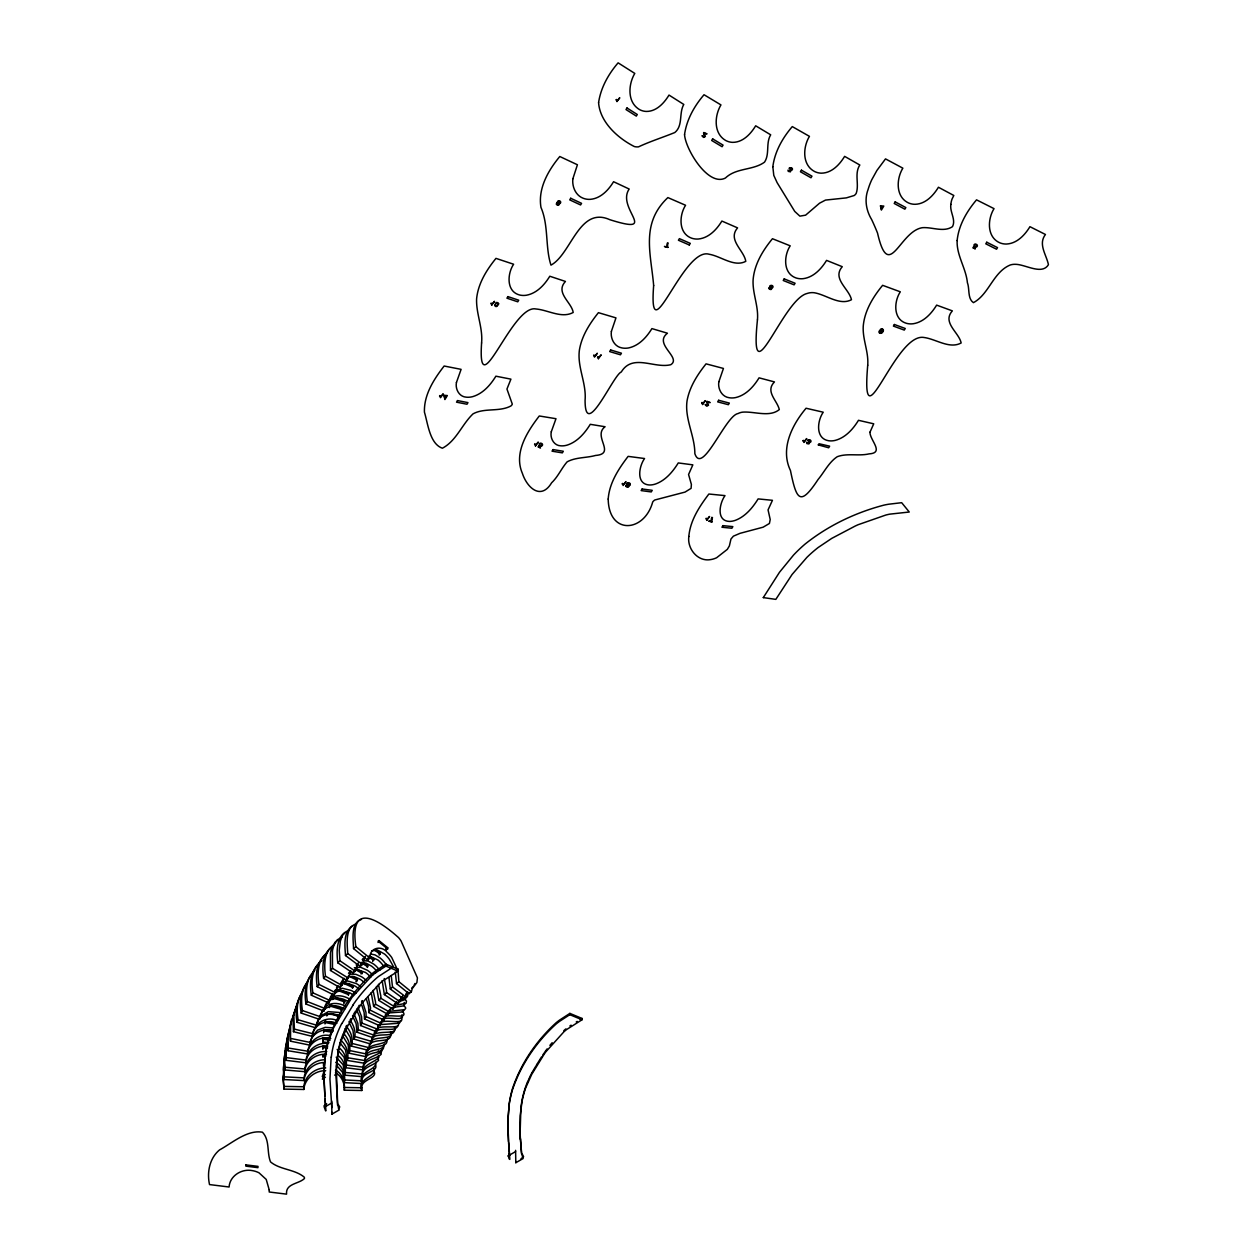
<?xml version="1.0" encoding="UTF-8"?>
<svg xmlns="http://www.w3.org/2000/svg" width="1257" height="1257" viewBox="0 0 1257 1257"><rect width="100%" height="100%" fill="white"/><g stroke="black" fill="none" stroke-linecap="round" stroke-linejoin="round"><path stroke-width="1.5" d="M322.798 1048.212L322.845 1046.343L327.59 1046.751M322.845 1046.343L322.798 1049.328M373.926 1068.513C377.524 1076.715 355.982 1078.49 361.812 1090.495L344.308 1090.18C344.811 1083.361 341.778 1075.961 335.415 1072.834M344.308 1090.18C345.109 1082.591 342.815 1073.698 335.43 1070.131M335.745 1062.291C342.061 1065.622 345.125 1073.038 344.622 1079.952L362.11 1080.847L361.953 1083.55L344.465 1082.654L342.58 1072.331L336.86 1065.763M378.184 1055.943L378.907 1057.546C373.015 1063.438 359.942 1065.056 362.456 1076.699L345.031 1075.175L343.145 1064.789L336.185 1057.184M345.031 1075.175C346.288 1067.916 344.025 1059.62 337.74 1055.314M381.248 1050.066A3.834 2.215 9.5 0 1 381.515 1051.732C374.555 1056.854 361.246 1057.907 363.32 1069.927L345.974 1067.774L344.104 1057.294L337.175 1049.422M345.974 1067.774C347.56 1060.452 344.999 1052.14 338.887 1047.615M366.023 1055.503L364.546 1063.265L347.341 1060.452L345.486 1049.878L339.861 1042.65M347.341 1060.452C349.257 1053.115 346.398 1044.708 340.458 1039.995M325.689 1070.65C315.114 1070.54 304.697 1078.616 303.801 1089.458L284.051 1089.112L283.108 1076.62L284.443 1066.863M303.801 1089.458C302.953 1077.548 314.219 1067.727 325.704 1067.947M387.69 1038.235C387.046 1047.097 362.723 1040.985 366.164 1056.713L349.116 1053.209L348.095 1044.74L342.831 1036.098M349.116 1053.209C351.284 1046.358 348.566 1038.471 343.601 1033.474M370.894 1041.503L368.144 1050.271L351.332 1046.091L350.326 1037.559L345.141 1028.697M351.332 1046.091C353.846 1039.272 350.829 1031.274 346.052 1026.121M372.638 1036.349L370.532 1043.97L353.971 1039.099L352.997 1030.504L349.713 1023.685M353.971 1039.099C356.627 1033.27 354.05 1026.262 350.797 1021.14M361.812 1090.495L361.827 1087.776L344.324 1087.478M382.599 1018.547L379.975 1025.869L364.514 1018.971L364.121 1012.498L361.89 1005.443M364.514 1018.971L366.086 1016.599L365.976 1012.356L362.142 1000.603M387.517 1012.105L383.904 1020.118L368.882 1012.592L368.505 1006.103L366.353 998.938M368.882 1012.592L370.611 1008.193L368.065 996.644M391.273 1007.658L388.209 1014.525L373.659 1006.401L371.224 992.621M373.659 1006.401L375.513 1004.17L375.529 1002.065L373.078 990.39M396.851 1001.656A27.387 13.057 42.7 0 0 395.248 1004.469L394.871 1006.936L392.875 1009.088L378.828 1000.383L376.487 986.494M378.828 1000.383L380.824 998.247L380.84 996.141L378.483 984.357M402.806 995.921L397.919 1003.793L384.375 994.57L382.144 980.586M384.375 994.57L386.496 992.511L386.512 990.406L384.249 978.512M406.954 992.574L405.524 996.691L403.308 998.671L390.283 988.96L388.979 977.49M390.283 988.96L392.514 986.981L391.21 975.511M361.466 919.401C350.483 922.591 353.296 939.67 353.547 948.579L367.641 960.034L369.967 958.133L355.872 946.678C349.383 902.416 376.644 917.971 398.516 937.565A11.077 4.729 50.8 0 1 401.14 941.116L417.434 977.883L416.884 982.55L412.249 988.615L411.353 991.82L409.028 993.706L396.536 983.555L395.295 972.022M396.536 983.555L398.862 981.654L398.202 972.635M324.903 1096.324L323.866 1072.551L325.327 1054.12A165.28 134.562 2.3 0 1 328.517 1039.649C336.892 1014.399 352.479 991.506 372.135 973.641A69.339 56.455 2.3 0 1 375.812 970.781L385.962 964.182L398.202 969.241L398.123 971.174L382.678 980.994A51.6 42.015 2.3 0 0 379.834 983.398L361.985 1003.165A153.794 125.213 2.3 0 0 360.288 1005.553L347.796 1025.806L341.763 1039.335A145.262 118.252 2.3 0 0 338.149 1052.596L335.933 1074.594L337.536 1104.652A28.455 23.16 2.3 0 0 337.646 1105.406M327.983 1043.514C316.623 1041.896 305.702 1051.198 305.844 1062.778L286.266 1060.358L285.418 1047.977L288.372 1036.145M329.004 1042.729L322.923 1041.974L323.128 1037.968L329.805 1038.801M322.923 1041.974L323.128 1037.968M323.646 1032.735L323.929 1029.593L333.278 1031.133M323.018 1057.326L323.018 1054.686L325.972 1054.827M323.52 1066.156L324.149 1062.982M324.133 1073.949L324.573 1071.231M329.413 1007.627L330.041 1004.799M332.744 999.566L333.514 996.785M338.102 1106.506L339.217 1109.947L331.879 1114.142L331.722 1101.101M331.879 1114.142L331.958 1112.209M334.613 1075.081L336.389 1075.049L336.436 1073.761M338.369 1019.317L339.013 1015.86L330.261 1013.676M340.993 1010.754L341.511 1008.161L330.465 1004.909M343.821 1003.762A100.466 81.799 2.3 0 1 344.701 1001.939L344.748 1000.651L335.572 997.492M348.346 995.151L348.692 993.36L340.348 990.076M352.447 988.332L352.997 986.226L344.387 982.377M356.595 981.67L357.475 979.109L352.321 976.532M362.157 973.641L362.362 972.164L355.825 968.503M367.217 967.45L367.861 965.502L363.022 962.516M372.653 961.526L373.816 959.107L369.149 955.917M385.726 950.182L387.643 948.956L378.938 941.87L378.986 940.597L378.043 941.21M379.158 955.163L380.243 952.979L375.78 949.663M375.733 972.698L385.883 966.114L385.962 964.182M387.643 948.956L387.69 947.668L378.986 940.597M522.032 1155.01L523.132 1158.53L515.794 1162.725L515.606 1150.328M515.794 1162.725L515.841 1161.437M509.179 1104.62A165.28 134.562 2.3 0 1 512.353 1090.149C520.728 1064.899 536.33 1042.022 555.971 1024.141A69.339 56.455 2.3 0 1 559.648 1021.281L569.798 1014.682L569.861 1013.393L582.085 1018.469L582.038 1019.757L566.593 1029.562A51.6 42.015 2.3 0 0 563.749 1031.981L545.899 1051.748A153.794 125.213 2.3 0 0 544.202 1054.136L531.711 1074.389L525.677 1087.902A145.262 118.252 2.3 0 0 522.079 1101.163L520.131 1115.839L519.974 1131.991M331.801 1107.621L329.947 1079.087L331.141 1057.153M361.953 1083.55C356.627 1071.027 377.76 1070.508 375.702 1062.102M324.102 1062.495C314.234 1062.762 304.807 1070.461 304.005 1080.58L284.286 1079.559L283.485 1067.02L284.82 1057.31M304.005 1080.58C303.456 1069.44 313.386 1059.997 324.259 1059.792M336.232 1066.345L337.614 1102.735A28.455 23.16 2.3 0 0 337.724 1103.489M344.465 1082.654L344.622 1079.952M362.456 1076.699C360.995 1066.376 374.052 1066.235 378.608 1060.232L377.886 1058.63M363.32 1069.927C362.142 1059.29 375.529 1059.761 381.075 1054.419A3.834 2.215 9.5 0 0 380.792 1052.753L378.294 1050.868M364.546 1063.265L364.719 1060.657M336.263 1065.842L338.227 1050.663A145.262 118.252 2.3 0 1 341.825 1037.402L342.281 1036.161M352.887 1016.63L356.092 1023.591L357.067 1032.233L373.282 1037.795L375.356 1030.63M356.517 1009.717L359.643 1016.819L360.57 1025.523L376.44 1031.761L376.597 1029.326M376.44 1031.761L378.671 1024.675M368.144 1050.271L368.332 1047.631M370.532 1043.97L370.705 1041.315M392.875 1009.088L393.001 1007.784M383.904 1020.118L384.155 1017.526M397.919 1003.793L398.045 1002.552M326.49 1054.309C316.167 1053.382 305.451 1060.971 304.681 1071.671L285.009 1069.974L284.365 1057.404L285.7 1047.709M304.681 1071.671C304.304 1059.965 315.35 1050.475 326.773 1051.622M323.693 1031.447L323.929 1029.593M403.308 998.671L403.45 997.461M409.028 993.706L409.169 992.511M388.209 1014.525L388.523 1012.011M520.948 1106.867L520.068 1134.113M367.641 960.034L367.892 958.117M369.967 958.133C369.024 947.935 381.358 944.84 387.062 952.256A13.937 5.955 50.8 0 1 391.728 957.488L397.621 970.121M352.164 926.095C343.067 932.175 344.874 945.987 345.502 955.524L360.178 966.492L360.445 964.559M360.178 966.492L362.393 964.496L365.394 956.357M348.708 930.526C336.059 934.768 336.405 951.832 337.803 962.815L353.06 973.232L353.343 971.3M353.06 973.232L355.165 971.158L358.261 962.925M361.937 1087.949C360.476 1079.229 378.373 1078.537 373.91 1071.231M338.039 940.016L335.273 941.98L332.288 946.788A97.543 46.54 42.7 0 0 330.45 952.9L330.481 970.451L346.335 980.256L346.618 978.323M346.335 980.256L348.315 978.119L350.483 971.127M521.089 1105.924L522.111 1099.875A145.262 118.252 2.3 0 1 525.709 1086.614M331.691 947.354C321.745 953.922 322.326 968 323.615 978.402L340.019 987.578L340.301 985.629M340.019 987.578L341.857 985.347L344.088 978.292M509.179 1104.62L507.734 1121.433L508.362 1141.607M325.783 955.006C315.633 961.762 315.648 975.919 317.204 986.666L334.142 995.167L334.441 993.203M334.142 995.167L338.149 985.724M318.524 964.355C309.866 971.912 309.709 984.734 311.312 995.214L328.753 1003.007L329.538 999.174M328.753 1003.007L332.665 993.407M362.095 1080.989C360.979 1071.938 378.671 1072.457 375.544 1064.805M310.29 976.218C304.461 984.168 304.555 994.711 305.97 1004.029L323.866 1011.068L324.18 1009.104M323.866 1011.068L327.684 1001.326M301.476 994.224C295.615 1002.253 295.426 1012.875 297.029 1022.302L315.696 1027.802L319.262 1017.777M307.069 983.32C299.842 991.302 299.512 1003.007 301.209 1013.079L319.514 1019.348C319.671 1008.413 332.398 1002.913 341.495 1007.47A13.937 7.589 26.6 0 1 344.701 1009.01M319.514 1019.348L323.206 1009.465M296.621 1005.49L292.881 1016.74L293.447 1031.683L312.412 1036.412C312.82 1025.303 325.39 1019.05 335.179 1022.711A13.937 7.841 19.6 0 1 336.86 1023.292M312.412 1036.412C312.883 1024.612 324.809 1015.813 336.106 1020.118A13.937 7.841 19.6 0 1 337.787 1020.7M305.844 1062.778C306.519 1052.156 317.377 1044.85 327.527 1046.201M290.163 1026.576L287.24 1038.313L288.089 1050.742L307.494 1053.932C308.122 1042.666 320.425 1035.705 330.78 1038.439M307.494 1053.932C307.604 1042.509 318.367 1033.333 329.633 1035.485M291.608 1019.286L289.644 1028.697L290.477 1041.173L309.693 1045.117C310.212 1033.945 322.656 1027.33 332.744 1030.52M309.693 1045.117L312.035 1036.632L317.597 1030.127L325.17 1027.378L333.498 1027.896L351.866 997.555L372.056 975.573A69.339 56.455 2.3 0 1 375.733 972.698M286.266 1060.358L285.873 1045.305L287.869 1035.752M324.982 1023.936L325.312 1021.234L325.264 1022.522L334.723 1024.471M366.337 1054.089C367.17 1043.451 387.235 1049.328 386.936 1040.859M288.089 1050.742L287.837 1035.658L290.776 1023.921M284.663 1060.012L283.328 1069.723L284.286 1079.559M284.428 1069.566L283.092 1079.323L284.051 1089.112M285.402 1050.396L284.066 1060.091L285.009 1069.974M380.195 1023.229L380.494 1022.02M407.645 991.899L405.995 994.633M338.416 1018.044L339.013 1015.86M326.867 1014.619L327.307 1013.016M326.82 1015.907C327.998 1011.634 334.943 1014.478 338.102 1015.012A13.937 7.731 23.1 0 1 339.751 1015.656M290.477 1041.173L290.65 1023.654L294.437 1012.278M293.447 1031.683L294.374 1029.106L293.792 1014.148L297.548 1002.897M323.662 1075.709L322.389 1079.26L325.39 1077.202M525.945 1086.001L527.107 1082.906M341.04 1009.465L341.511 1008.161M364.97 1059.384C366.84 1050.553 383.652 1054.529 383.699 1046.641M342.501 1035.532L343.224 1033.694M334.912 991.349L335.572 989.62M324.667 1007.218C326.961 998.341 338.054 996.188 345.376 1000.069A13.937 7.432 30 0 1 348.503 1001.75M414.936 983.508L414.087 985.315M316.513 1023.889C319.152 1014.226 330.937 1011.602 338.95 1017.149M286.455 1045.353L287.413 1043.027M527.359 1082.293L528.05 1080.643M343.695 1032.531L344.654 1030.331M297.029 1022.302L298.113 1019.757C296.511 1010.329 296.699 999.708 302.56 991.679M528.537 1079.559L529.291 1077.925M333.466 1028.069L328.454 1041.582A165.28 134.562 2.3 0 0 325.264 1056.037L323.787 1076.149L325.374 1104.62M345.141 1029.247L345.879 1027.723M332.791 998.294L333.262 997.272M529.763 1076.935L530.501 1075.473M301.209 1013.079L302.45 1010.581C300.769 1000.509 301.083 988.803 308.311 980.821M357.067 1032.233L358.308 1029.734L357.868 1023.324L354.144 1014.132M346.366 1026.733L347.121 1025.272M292.551 1017.054L293.682 1014.902M531.02 1074.484L532.025 1072.645M388.884 1010.879L389.419 1009.874M341.401 982.078L343.302 979.124M341.888 1023.591L352.95 1005.239M330.214 997.414L332.225 994.303M882.43 331.282L882.713 330.245M557.385 202.628C554.824 204.985 561.926 204.797 557.511 205.127A2.184 1.776 2.3 0 1 557.008 204.891A1.65 1.336 2.3 0 1 556.442 204.263M532.277 1072.19L533.298 1070.398M770.384 286.25C771.232 289.833 774.045 284.255 770.51 286.077M348.896 1022.082L349.415 1021.171M305.97 1004.029L307.384 1001.593C305.608 990.956 306.064 978.072 314.8 970.42M360.57 1025.523L361.985 1023.088L361.56 1016.646L357.915 1007.281M336.813 990.595L337.316 989.715M336.75 991.867L337.662 990.327L348.645 994.648M533.549 1069.974L535.608 1066.549M350.169 1019.898L350.939 1018.61M341.385 984.105L341.904 983.257M352.479 1016.065L352.997 1015.216M536.111 1065.7L537.148 1064.003M534.634 444.35L534.932 443.862A4.227 3.441 2.3 0 1 535.781 444.962L538.31 442.087L535.466 445.952M593.665 355.495L593.948 355.024A4.227 3.441 2.3 0 1 594.812 356.124L597.326 353.233L594.482 357.098A3.425 2.781 2.3 0 0 593.618 355.542M667.891 247.409L664.434 246.466L667.153 247M689.292 244.974L690.282 243.371L679.409 238.641L678.419 240.244L689.276 244.974M801.416 170.166L800.442 171.769L810.969 177.771L811.959 176.169L801.447 170.182M622.325 483.882L622.608 483.395A4.227 3.441 2.3 0 1 623.472 484.495L625.986 481.604L623.142 485.485A3.425 2.781 2.3 0 0 622.278 483.914M701.72 402.9L702.003 402.429A4.227 3.441 2.3 0 1 702.867 403.528L705.381 400.637L702.537 404.503M352.494 987.059L352.997 986.226M803.082 440.83L803.38 440.359A4.227 3.441 2.3 0 1 804.229 441.458L806.758 438.567L803.899 442.433A3.425 2.781 2.3 0 0 803.034 440.861M537.399 1063.579L539.457 1060.217M354.018 1013.519L354.537 1012.686M355.055 1011.838L355.574 1011.005M539.976 1059.384L541.547 1056.901M356.611 1009.34L357.129 1008.507M355.935 981.497L357.475 979.109M311.312 995.214L312.883 992.841C311.06 981.78 311.595 967.591 321.886 960.631M358.732 1006.056L359.266 1005.239M542.615 1055.267L544.265 1052.847M374.115 1033.113C379.08 1025.445 394.557 1033.16 397.778 1026.073M317.204 986.666L318.917 984.372C317.361 973.609 317.33 959.468 327.496 952.712M361.042 973.939L362.362 972.164M362.205 959.625L363.163 958.337M547.125 1048.888L545.947 1050.459A153.794 125.213 2.3 0 0 544.815 1052.046M348.503 973.264L350.797 970.781M336.436 988.018L337.536 986.588M369.134 1045.18C373.36 1037.763 389.387 1043.373 390.707 1035.784M371.553 1038.895C376.377 1031.636 392.043 1038.219 394.368 1030.897M549.89 1045.384L552.184 1042.697M323.615 978.402L325.453 976.17C324.165 965.785 323.599 951.69 333.529 945.138M385.035 1015.295L389.387 1012.891L403.01 1011.932L403.874 1009.858M411.668 988.206L412.956 986.808M330.481 970.451L332.476 968.299L332.445 950.763A97.543 46.525 42.8 0 1 334.283 944.651L337.269 939.827L341.857 937.313M366.761 1054.34C370.422 1048.448 384.532 1051.119 384.312 1043.986M372.7 960.238L373.816 959.107M320.472 1016.159L328.281 1011.649L339.186 1012.466A13.937 7.731 23.1 0 1 340.836 1013.111M337.803 962.815L339.909 960.757L339.249 950.276L340.38 941.006L342.485 935.397L344.842 932.945M311.736 974.458L313.402 972.855M345.502 955.524L347.718 953.544C347.262 944.306 344.795 927.446 356.03 923.942M356.155 964.983L357.381 963.899M379.205 953.874L380.243 952.979M338.447 1108.768L339.736 1106.993L338.164 1104.463M509.116 1153.785L508.268 1156.204M353.547 948.579L355.872 946.678M390.157 1009.01L393.347 1007.391L403.623 1005.867L404.817 1004.264L404.11 1002.379M376.189 1029.499C379.928 1023.669 402.413 1030.709 398.045 1022.475M373.502 1035.312C377.021 1029.813 399.616 1035.281 394.431 1027.283M400.7 997.979L402.366 996.77M378.09 1026.011L379.253 1025.162M627.4 483.002L625.845 485.846M325.83 1006.496C330.575 1002.693 337.332 1002.772 342.752 1004.972A13.937 7.589 26.6 0 1 345.942 1006.511M325.28 1074.499L322.279 1076.542L324.07 1071.231L324.196 1072.661M569.892 1025.963L571.087 1025.162M330.245 998.467C334.959 994.806 341.605 995.261 346.791 997.634A13.937 7.448 30 0 1 349.917 999.315M377.996 942.499L378.938 941.87M385.773 948.909L387.69 947.668M326.647 1103.646L324.007 1105.877L324.95 1107.621M520.917 1158.907L523.572 1156.66L522.079 1153.8M381.877 1019.993C385.663 1015.028 405.917 1022.837 401.957 1014.698M335.179 990.642L342.375 988.269L351.3 990.485A13.937 7.259 33.4 0 1 355.762 993.344M395.656 1003.102L396.599 1002.505M406.31 993.674L408.101 992.574M340.584 983.053L347.592 980.963L356.25 983.54A13.937 7.071 36.6 0 1 360.602 986.588M576.24 1021.941L577.167 1021.375M569.861 1013.393L559.695 1019.993A69.339 56.455 2.3 0 0 556.018 1022.852C536.378 1040.733 520.759 1063.611 512.416 1088.861A165.28 134.562 2.3 0 0 509.242 1103.332L507.749 1123.444L509.289 1153.188M392.043 967.686L378.734 976.343A63.321 51.553 2.3 0 0 376 978.574L372.716 981.607A177.253 144.304 2.3 0 0 352.84 1005.176M396.332 970.341L398.202 969.241M580.231 1019.553L582.085 1018.469M371.993 1040.607C375.906 1036.192 395.075 1039.853 390.503 1032.154M371.663 950.968L377.524 950.072L384.736 954.157A13.937 5.955 50.8 0 1 389.403 959.374L393.457 966.602M331.644 1103.033L324.306 1107.228L325.484 1110.607M515.559 1151.616L508.221 1155.796L509.368 1159.268M627.887 486.6L628.877 486.6L626.992 487.072A2.184 1.776 2.3 0 1 626.489 486.836A1.65 1.336 2.3 0 1 625.939 486.192M398.579 1000.352C402.287 999.252 411.102 997.948 406.498 992.292M388.507 1011.414L404.723 1009.638L405.76 1008.083L403.937 1005.333M335.289 991.946L342.171 990.673L349.745 992.857A13.937 7.259 33.4 0 1 352.777 994.664M393.975 1005.553L406.074 1003.275L406.467 1001.153L404.314 997.964M354.301 967.749L360.57 967.262L367.453 970.325A13.937 6.646 42.7 0 1 372.716 974.992M627.746 486.648L626.567 486.145L626.866 484.573A1.618 1.32 2.3 0 0 627.903 485.658L628.689 485.736M400.119 1001.295L404.88 999.629L405.807 997.367M382.128 1022.13C385.836 1019.286 405.65 1025.021 401.25 1017.604M380.73 1024.565L399.349 1023.214L400.763 1021.171M385.805 1016.426C389.953 1014.163 409.531 1019.553 402.444 1011.272M342.423 983.634L348.566 983.571L354.553 985.849A13.937 7.071 36.6 0 1 358.889 988.882M349.902 974.128L355.857 974.301L361.655 976.815A13.937 6.866 39.8 0 1 365.85 980.036M348.048 976.359L354.018 976.532L359.801 979.046A13.937 6.866 39.8 0 1 363.996 982.251M362.692 960.505L368.254 961.118L373.643 964.056A13.937 6.426 45.6 0 1 378.703 968.927L379.771 970.294M559.192 203.791L558.407 203.728A1.713 1.398 2.3 0 1 557.212 202.566M880.513 330.292L881.298 330.371A1.666 1.351 2.3 0 1 882.43 331.502M361.56 962.453L366.148 963.176L371.538 966.13A13.937 6.426 45.6 0 1 376.597 970.985M284.066 1086.409L303.817 1086.755M370.595 954.016L375.01 954.896L380.18 958.038A13.937 6.191 48.3 0 1 385.051 963.082L387.015 965.926M322.955 1055.974L325.909 1056.116M284.443 1076.856L304.163 1077.878M356.202 969.147L365.473 972.462A13.937 6.646 42.7 0 1 370.736 977.129M509.399 1157.901L508.849 1156.849M770.085 287.397C765.733 287.633 772.678 291.671 771.499 288.01M322.798 1047.631L327.543 1048.039M285.308 1067.272L304.98 1068.984M345.314 1072.488L362.754 1073.997M323.065 1039.256L330.151 1040.136M286.722 1057.671L306.284 1060.107M346.429 1065.088L363.76 1067.256M369.369 956.027L377.964 960.018A13.937 6.191 48.3 0 1 382.835 965.062L383.856 966.476M332.335 1032.264L323.866 1030.881M288.686 1048.087L308.106 1051.276M347.938 1057.797L365.159 1060.609M325.484 1021.281L334.739 1023.182M291.231 1038.549L310.448 1042.493M349.886 1050.585L366.918 1054.089M882.053 328.91L880.34 329.428L882.445 329.633M294.374 1029.106L313.339 1033.82M352.259 1043.499L369.071 1047.694M974.269 245.775L972.887 247.865L975.353 248.886L973.656 247.598L974.049 246.403A1.854 1.508 2.3 0 0 976.689 246.828A1.854 1.508 2.3 0 0 976.799 244.581A1.854 1.508 2.3 0 0 974.049 244.706C977.663 243.481 976.673 248.305 974.411 246.136M539.442 444.837L538.059 446.926L540.526 447.948L538.829 446.659L539.222 445.465A1.854 1.508 2.3 0 0 541.861 445.889A1.854 1.508 2.3 0 0 541.971 443.642A1.854 1.508 2.3 0 0 539.222 443.768C542.993 442.59 541.673 447.429 539.583 445.198M329.994 1006.071L341.464 1009.45M298.113 1019.757L316.78 1025.256M355.055 1036.554L371.616 1041.424M808.864 441.883L810.184 440.578L807.67 440.264M333.451 998.074L344.701 1001.939M302.45 1010.581L320.755 1016.866M358.308 1029.734L374.539 1035.312M790.307 169.774L791.69 168.532L789.16 168.187M307.384 1001.593L325.28 1008.633M361.985 1023.088L377.838 1029.326M703.747 132.504L707.031 133.871L704.297 133.336M491.676 305.168L494.52 301.303L492.006 304.194A4.227 3.441 2.3 0 0 491.141 303.11L490.858 303.565A3.425 2.781 2.3 0 1 491.723 305.168M706.874 401.25L710.158 402.601L707.424 402.067M598.348 358.701L601.192 354.835L598.678 357.726A4.227 3.441 2.3 0 0 597.798 356.627L597.515 357.098A3.425 2.781 2.3 0 1 598.379 358.701M711.871 517.428L712.499 517.695A7.181 5.845 2.3 0 0 712.059 518.89M706.733 520.351L709.577 516.486L707.047 519.377A4.227 3.441 2.3 0 0 706.183 518.277L705.9 518.748A3.425 2.781 2.3 0 1 706.764 520.351M569.798 1014.682L582.038 1019.757M385.883 966.114L398.123 971.174M789.757 170.025L790.213 171.282L788.045 170.135L788.265 171.376L790.417 171.848L790.81 170.261M342.25 982.723L352.871 987.468M312.883 992.841L330.308 1000.635M366.086 1016.599L381.547 1023.497M348.755 976.045L357.412 980.397M318.917 984.372L335.855 992.857M370.595 1010.298L385.616 1017.824M354.82 969.257L362.315 973.452M325.453 976.17L341.857 985.347M375.513 1004.17L390.063 1012.309M360.822 962.469L367.798 966.79M332.476 968.299L348.315 978.119M380.824 998.247L394.871 1006.936M808.44 441.663L808.848 443.234L806.554 442.228L806.915 443.595L808.879 443.941L809.477 442.543A1.666 1.351 2.3 0 0 810.765 440.531A1.666 1.351 2.3 0 0 807.905 440.406M369.102 957.206L373.769 960.395M339.909 960.757L355.165 971.158M386.496 992.511L400.025 1001.735M374.067 949.711L380.18 954.267M347.718 953.544L362.393 964.496M392.514 986.981L405.524 996.691M398.862 981.654L411.353 991.82M771.547 288.042L771.578 288.073A1.65 1.336 2.3 0 0 772.945 286.407A1.65 1.336 2.3 0 0 770.682 285.48A1.65 1.336 2.3 0 0 769.991 287.444M704.109 134.515L704.313 136.824L702.003 135.709L703.464 137.39L705.366 136.526L704.533 133.996M707.235 403.261L707.502 405.508L705.114 404.518L706.575 406.137L708.492 405.273L707.628 402.696M498.023 303.691C497.615 300.612 492.791 306.504 496.342 306.237A4.698 3.818 2.3 0 0 497.882 303.691M336.389 1075.049L336.153 1072.347M509.352 1153.816L509.761 1158.483A12.633 10.276 2.3 0 1 509.792 1159.425M325.626 1104.557L325.799 1106.411M336.295 1072.237L336.42 1073.478M509.682 1155.639L508.551 1142.487M325.123 1099.058L325.846 1109.915A12.633 10.276 2.3 0 1 325.877 1110.842M323.63 1065.685L323.442 1062.982M520.461 1139.156L521.514 1151.946A28.455 23.16 2.3 0 0 521.608 1152.7M520.398 1138.104L521.466 1153.235A28.455 23.16 2.3 0 0 521.561 1153.989M520.351 1139.392L520.272 1135.982M520.288 1138.323L520.225 1134.93M520.162 1133.877L520.162 1136.218M556.348 203.901L557.904 201.073A1.713 1.383 2.3 0 1 559.396 200.837A2.09 1.697 2.3 0 1 559.899 201.01A1.885 1.524 2.3 0 1 560.276 203.21A1.713 1.398 2.3 0 1 559.522 203.744M520.115 1135.165L520.068 1131.771M323.065 1056.037L323.018 1054.686M712.106 518.905A8.642 7.039 2.3 0 0 712.2 522.064L708.759 521.105L711.493 521.639A7.793 6.348 2.3 0 1 711.902 517.444M629.82 485.171A1.713 1.398 2.3 0 1 629.019 485.673M627.337 483.254A1.713 1.398 2.3 0 1 627.903 483.018M627.95 482.782A1.697 1.383 2.3 0 1 628.909 482.767A2.09 1.697 2.3 0 1 629.396 482.939A1.885 1.524 2.3 0 1 629.773 485.139M534.586 444.381A3.425 2.781 2.3 0 1 535.498 445.936M707.377 403.167A3.692 3.001 2.3 0 1 706.654 401.627M701.673 402.931A3.425 2.781 2.3 0 1 702.584 404.503M882.1 328.815A2.027 1.65 2.3 0 1 883.294 330.874L883.011 331.534A8.233 6.694 2.3 0 1 882.587 332.241L882.131 332.759A1.87 1.524 2.3 0 1 879.586 333.011M879.601 332.979A1.697 1.383 2.3 0 1 878.989 331.581L879.491 330.748A1.666 1.351 2.3 0 1 880.183 330.355M667.876 247.409A8.642 7.039 2.3 0 1 667.781 244.251A7.181 5.845 2.3 0 1 668.174 243.057L667.546 242.79A7.793 6.348 2.3 0 0 667.231 246.985M789.396 168.312A1.666 1.351 2.3 0 1 792.256 168.454A1.666 1.351 2.3 0 1 790.81 170.433M704.25 134.436A3.692 3.001 2.3 0 1 703.543 132.881M361.482 1002.033A153.794 125.213 2.3 0 1 362.063 1001.248M394.195 1004.626A27.387 13.057 42.8 0 1 394.855 1003.809M343.884 1002.489A100.466 81.799 2.3 0 1 344.748 1000.651M563.812 1030.693A51.6 42.015 2.3 0 1 565.886 1028.886M331.298 1057.168A143.785 117.058 2.3 0 1 341.731 1023.528M481.588 342.972C477.204 408.855 512.118 303.958 535.828 308.971C547.942 309.882 561.612 318.822 573.192 312.474C571.731 302.309 554.856 292.74 565.446 281.442L549.796 276.241C544.517 284.868 536.833 293.305 526.463 295.222A13.937 10.842 -8.1 0 1 519.502 294.971C506.115 291.435 507.309 273.602 513.61 264.237L495.965 258.376C486.49 270.066 478.006 283.673 476.592 299.009C476.089 313.841 483.018 327.936 481.588 342.972M498.668 303.754C494.472 298.318 493.734 312.129 498.652 303.927M867.723 365.19C860.526 449.393 894.67 332.759 923.769 337.457C935.837 338.903 949.444 349.399 961.149 342.972C959.091 332.476 941.839 322.609 952.35 310.872L936.638 305.121C931.39 313.669 923.659 322.122 913.273 323.74A13.937 11.077 -3.9 0 1 906.281 323.269C892.957 319.262 893.931 301.46 900.311 291.813L882.618 285.323C873.034 297.013 864.596 310.715 863.245 326.113C862.396 339.343 868.807 351.85 867.723 365.19M608.199 499.045C608.797 535.356 644.37 532.497 652.697 501.999A5.798 3.771 -26.3 0 1 654.834 499.987L685.049 492.084L691.099 488.345L691.381 484.416L688.569 474.502L692.843 464.854L678.277 462.937C672.809 471.736 665.613 480.363 655.604 483.976A13.937 9.066 -26.3 0 1 649.052 484.966C635.712 483.866 639.043 466.174 644.558 458.522L628.123 456.37C618.601 468.861 609.331 482.939 608.199 499.045M269.234 1189.923L269.218 1191.997L286.565 1194.15C285.386 1183.513 298.773 1183.984 304.32 1178.642A3.834 2.215 9.5 0 0 304.053 1176.976C294.405 1169.12 279.95 1169.827 270.522 1161.892C266.688 1152.48 270.019 1139.973 262.414 1132.18C247.173 1129.619 232.435 1142.864 219.551 1149.904C209.542 1158.168 206.808 1172.341 209.526 1184.581L229.088 1187.001C229.795 1175.688 241.941 1168.381 252.547 1170.66A13.937 8.045 9.5 0 1 259.052 1172.844L266.217 1179.427L269.234 1189.923M757.452 319.828C749.015 401.721 782.608 299.213 807.12 293.478A12.79 10.355 0.5 0 1 814.065 292.724C826.116 294.547 839.597 306.032 851.46 299.716C849.276 288.906 831.757 278.724 842.269 266.688L826.556 260.388C821.355 268.904 813.562 277.326 803.16 278.677A13.937 11.266 0.5 0 1 796.168 278.001C782.907 273.539 783.74 255.705 790.197 245.822L772.458 238.72C762.81 250.426 754.42 264.221 753.116 279.667C752.299 293.242 758.709 306.127 757.452 319.828M688.836 536.503C687.076 548.822 697.886 562.099 710.802 559.569A15.053 9.459 -28.4 0 0 716.616 557.747L727.332 549.356L729.374 545.915L730.961 539.033L733.412 536.158L740.043 533.329L763.125 527.186L769.425 523.462L770.211 519.502L768.058 509.886L772.442 500.317L758.128 498.903C752.66 507.702 745.527 516.36 735.628 520.241A13.937 8.752 -28.4 0 1 729.17 521.419C715.893 520.665 719.648 502.973 725.006 495.619L708.869 494.017C699.442 506.524 690.156 520.477 688.836 536.503M881.927 331.691C880.858 335.493 878.234 329.177 881.927 331.644M653.656 285.512C648.125 357.255 682.944 246.403 709.105 254.244C720.905 256.129 734.088 267.521 745.778 261.346C744.128 250.347 727.222 239.836 737.576 227.878L721.879 221.059C716.71 229.528 708.901 237.903 698.499 239.003A13.937 11.439 5.2 0 1 691.523 238.139C678.309 233.268 679.079 215.371 685.568 205.268L667.876 197.585C640.457 223.432 650.937 253.474 653.656 285.512M560.088 202.126C558.532 206.101 556.772 199.36 560.088 202.126M629.584 484.055C627.981 488.093 626.285 481.274 629.584 484.055M769.363 288.434L771.17 288.56L769.363 288.434M572.862 178.808C571.951 186.57 575.565 195.432 583.279 198.292A13.937 11.58 10.1 0 0 590.24 199.344C600.626 198.512 608.451 190.137 613.573 181.715L629.191 189.037C615.883 208.348 660.255 235.53 609.865 219.708C579.068 205.787 571.369 254.103 550.975 265.133C545.098 247.252 548.822 225.663 540.966 207.405C537.807 188.566 548.193 170.449 559.789 156.512L577.419 164.761L572.862 178.808M950.873 204.42C949.569 211.899 956.2 219.645 952.492 226.653C943.756 232.545 932.395 227.03 922.701 227.658C899.462 230.66 889.076 283.249 877.527 233.064A252.908 213.486 20.2 0 0 871.62 219.504C866.167 210.5 864.297 199.564 868.053 189.571A97.543 82.318 20.3 0 1 871.729 179.83L876.915 170.449L885.509 158.885L902.856 168.171C896.288 178.824 895.487 196.752 908.402 202.896A13.937 11.753 20.3 0 0 915.253 204.294C925.576 203.948 933.401 195.511 938.429 187.246L953.812 195.479L952.099 198.952A27.387 23.113 20.3 0 0 950.873 204.42M772.835 166.757L773.793 175.383L777.109 182.626L794.738 211.412L799.876 216.141L805.611 215.167L819.548 203.194L825.488 200.083L846.338 197.883L854.147 195.526A8.438 7.149 25.3 0 0 856.221 193.311C859.411 184.26 854.132 173.592 859.819 165.013L844.625 156.371C839.629 164.573 831.835 173.01 821.544 173.167A13.937 11.8 25.3 0 1 814.756 171.612C801.935 165.044 802.862 147.148 809.445 136.353L792.287 126.596C782.545 137.987 774.736 151.673 772.835 166.757M869.985 432.188C869.687 440.029 884.881 452.96 869.043 453.887C858.625 456.322 847.297 452.929 837.256 456.7C828.866 462.293 824.356 471.941 818.071 479.514C800.096 506.728 796.545 500.255 790.449 470.495C780.016 448.828 791.989 424.992 806.067 408.242L823.241 412.202C817.254 420.734 815.212 438.489 828.599 440.736A13.937 10.009 -18.5 0 0 835.402 440.343C845.647 437.546 853.11 429.03 858.484 420.309L873.725 423.813L869.985 432.188M684.546 134.593C685.364 148.97 708.131 187.057 725.415 178.023C736.288 167.59 753.053 170.528 764.523 162.153C769.928 154.045 765.592 143.141 770.682 134.813L755.677 125.794C750.743 133.918 742.966 142.371 732.737 142.355A13.937 11.816 30.3 0 1 726.012 140.658C713.347 133.713 714.385 115.817 720.952 104.912L704.03 94.731C694.32 106.044 686.621 119.651 684.546 134.593M957.143 240.527C956.436 255.297 966.004 268.15 967.403 282.715C969.791 288.796 967.371 298.647 973.437 302.638C988.882 294.531 993.234 272.015 1010.172 265.023A13.701 11.486 15.2 0 1 1015.373 264.316C1025.288 264.284 1041.974 275.393 1048.432 264.677C1046.5 254.841 1037.873 244.251 1045.447 234.493L1029.939 226.684C1024.864 235.043 1017.039 243.418 1006.668 244.031A13.937 11.69 15.2 0 1 999.755 242.79C986.729 237.054 987.483 219.127 994.036 208.646L976.532 199.847C966.774 211.396 958.682 225.223 957.143 240.527M611.389 331.392C610.305 338.416 614.28 346.539 621.712 347.875A13.937 10.59 -11.9 0 0 628.641 347.922C638.98 345.706 646.601 337.253 651.912 328.596L667.451 333.215C653.106 344.182 681.907 357.554 670.782 364.703C654.331 368.898 632.695 353.138 621.257 372.025C613.432 374.555 584.945 441.553 585.086 400.15C586.548 382.961 577.01 366.918 579.43 349.87C581.787 335.87 589.69 323.552 598.426 312.663L615.961 317.88L611.389 331.392M245.932 1164.878L245.869 1166.15L257.936 1167.659L257.999 1166.37L245.932 1164.878M598.583 102.634C599.919 122.086 617.878 138.239 634.329 146.535A11.077 9.38 35 0 0 638.556 146.833C650.309 141.334 662.832 137.422 674.82 132.519C683.274 125.606 678.733 113.114 683.792 104.441L669.007 95.076C664.105 103.137 656.39 111.622 646.192 111.433A13.937 11.816 35 0 1 639.562 109.61C627.054 102.304 628.217 84.439 634.785 73.409L618.114 62.85C608.388 74.147 600.767 87.739 598.583 102.634M718.831 381.829C717.684 388.696 721.675 396.662 729.013 397.699A13.937 10.307 -15.4 0 0 735.879 397.526C746.171 395.028 753.729 386.543 759.071 377.838L774.469 381.908C764.869 391.555 777.266 400.464 779.309 409.578C769.661 417.56 754.561 411.306 742.903 412.123A9.82 7.275 -15.4 0 0 738.095 413.537C725.509 415.407 702.27 476.026 694.854 453.636C694.854 435.66 684.562 418.911 687.029 400.967C689.48 387.015 697.368 374.743 706.057 363.854L723.435 368.442L718.831 381.829M456.432 382.521C455.144 389.01 459.088 396.709 466.19 397.165A13.937 9.71 -21.4 0 0 472.931 396.568C483.097 393.488 490.481 384.941 495.887 376.189L510.923 379.143L506.948 389.041L512.29 404.078A3.834 2.671 -21.4 0 1 510.766 406.042C499.155 412.155 484.495 407.598 473.072 413.836C461.995 424.285 456.291 440.971 442.385 448.215C429.8 443.878 427.946 423.829 424.426 412.123C423.845 394.745 433.916 379.205 444.145 366.023L461.099 369.354L456.432 382.521M551.289 431.78C549.875 438.08 553.818 445.654 560.795 445.826A13.937 9.396 -24 0 0 567.441 445.025C577.529 441.678 584.835 433.084 590.271 424.316L605.073 426.736C592.283 436.21 616.574 453.824 595.535 455.458C586.233 458.067 575.769 457.124 567.158 461.822C561.455 468.342 558.029 476.733 551.619 482.798C540.95 500.569 527.076 487.826 522.362 473.323C513.532 452.96 527.186 431.717 539.284 415.973L555.987 418.707L551.289 431.78M763.298 597.609L775.836 599.369L792.083 574.48L806.853 557.417A145.262 118.252 2.3 0 1 818.15 547.518L831.741 538.389L855.09 526.102A153.794 125.213 2.3 0 1 858.028 524.75L885.776 515.056A51.6 42.015 2.3 0 1 889.752 514.144L909.267 512.023L901.678 502.69L888.762 504.214A69.339 56.455 2.3 0 0 883.781 505.173C855.373 512.62 828.112 525.677 805.14 544.03A165.28 134.562 2.3 0 0 793.481 555.138L779.497 572.265L763.298 597.609M616.401 99.523L616.103 99.994A3.425 2.781 2.3 0 1 616.967 101.597L619.78 97.732L617.25 100.623A4.227 3.441 2.3 0 0 616.386 99.539M439.84 395.609L439.557 396.081A3.425 2.781 2.3 0 1 440.421 397.683L443.234 393.818L440.704 396.709A4.227 3.441 2.3 0 0 439.84 395.609M444.004 395.342L444.915 399.537L447.351 395.531L444.004 395.342M445.889 396.678L444.789 398.5L444.334 396.034L445.889 396.678M507.891 296.605L506.932 298.192L517.758 301.806L518.732 300.203L507.891 296.605M570.709 198.26L569.735 199.879L580.577 204.954L581.551 203.351L570.709 198.26M626.992 107.976L626.017 109.579L636.309 116.1L637.283 114.497L626.992 107.976M457.517 400.574L456.527 402.177L466.991 404.235L467.965 402.617L457.517 400.574M712.656 138.867L711.682 140.47L722.084 146.723L723.058 145.121L712.656 138.867M610.651 349.98L609.676 351.583L620.455 354.804L621.429 353.201L610.651 349.98M553.017 449.582L552.027 451.184L562.335 452.866L563.325 451.263L553.017 449.582M642.107 488.989L641.133 490.591L651.236 491.927L652.242 490.324L642.107 488.989M784.211 278.881L783.237 280.5L794.11 284.852L795.084 283.249L784.211 278.881M718.643 400.276L717.668 401.879L728.369 404.691L729.343 403.088L718.643 400.276M880.466 205.865L881.377 210.06L883.812 206.054L880.466 205.865M882.351 207.216L881.251 209.023L880.796 206.572L882.351 207.216M895.188 201.874L894.214 203.477L904.867 209.196L905.841 207.578L895.188 201.874M722.932 525.646L721.942 527.249L731.888 528.239L732.862 526.62L722.932 525.646M818.323 444.915L828.662 447.775L829.636 446.172L819.045 443.737L818.323 444.915M894.371 324.495L893.397 326.097L904.27 330.088L905.244 328.486L894.371 324.495M986.761 242.224L985.787 243.827L996.55 249.232L997.524 247.629L986.761 242.224"/></g></svg>
